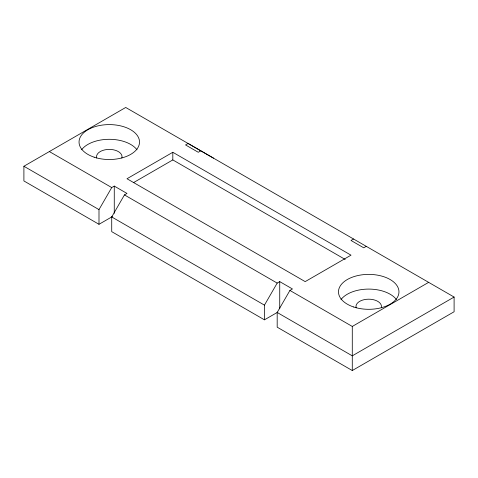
<?xml version="1.0" encoding="UTF-8"?>
<svg xmlns="http://www.w3.org/2000/svg" width="478" height="478" viewBox="0 0 478 478"><rect width="100%" height="100%" fill="white"/><g stroke="black" fill="none" stroke-linecap="round" stroke-linejoin="round"><path stroke-width="0.72" d="M112.36 216.588L98.994 224.302L98.994 209.609L111.721 187.561L114.266 186.091L126.993 193.441L124.447 194.91L111.721 216.952L111.721 231.651L264.454 319.83L277.82 312.116M264.454 319.83L264.454 305.137L277.186 283.09L279.732 281.62L292.458 288.969L289.913 290.439L277.186 312.481L277.186 327.179L352.28 370.534L454.1 311.752L454.1 297.053L125.72 107.466L23.9 166.254L23.9 180.947L98.994 224.302M172.815 152.279L126.993 178.742L305.185 281.62L351.007 255.168L172.815 152.279L172.815 159.921L345.194 259.452M133.452 182.656L172.815 159.921M200.814 150.809L198.268 152.279L185.542 144.93L188.087 143.46L213.547 158.17M353.553 239L351.007 240.47L363.734 247.819L366.279 246.349M289.913 290.439L352.28 326.444L428.647 282.355M454.1 297.053L352.28 355.841L277.186 312.481M49.353 151.556L111.721 187.561M124.447 194.91L277.186 283.09M23.9 166.254L98.994 209.609M111.721 216.952L264.454 305.137M352.28 326.444L352.28 370.534M279.732 281.62L279.732 308.812M114.266 186.091L114.266 213.284M356.17 307.826A12.745 7.355 0 0 1 368.723 299.186A12.745 7.355 0 0 1 381.271 307.826M96.729 158.039A12.745 7.355 0 0 1 109.277 149.399A12.745 7.355 0 0 1 121.83 158.039M81.565 149.775A30.239 17.459 0 0 1 109.277 139.301A30.239 17.459 0 0 1 136.995 149.775M341.005 299.563A30.239 17.459 0 0 1 368.723 289.088A30.239 17.459 0 0 1 396.435 299.563M94.16 157.178A30.239 17.459 0 0 0 139.516 142.062A30.239 17.459 0 0 0 94.16 126.939A30.239 17.459 0 0 0 94.16 157.178M353.601 306.972A30.239 17.459 0 0 0 398.963 291.849A30.239 17.459 0 0 0 353.601 276.732A30.239 17.459 0 0 0 353.601 306.972"/></g></svg>
